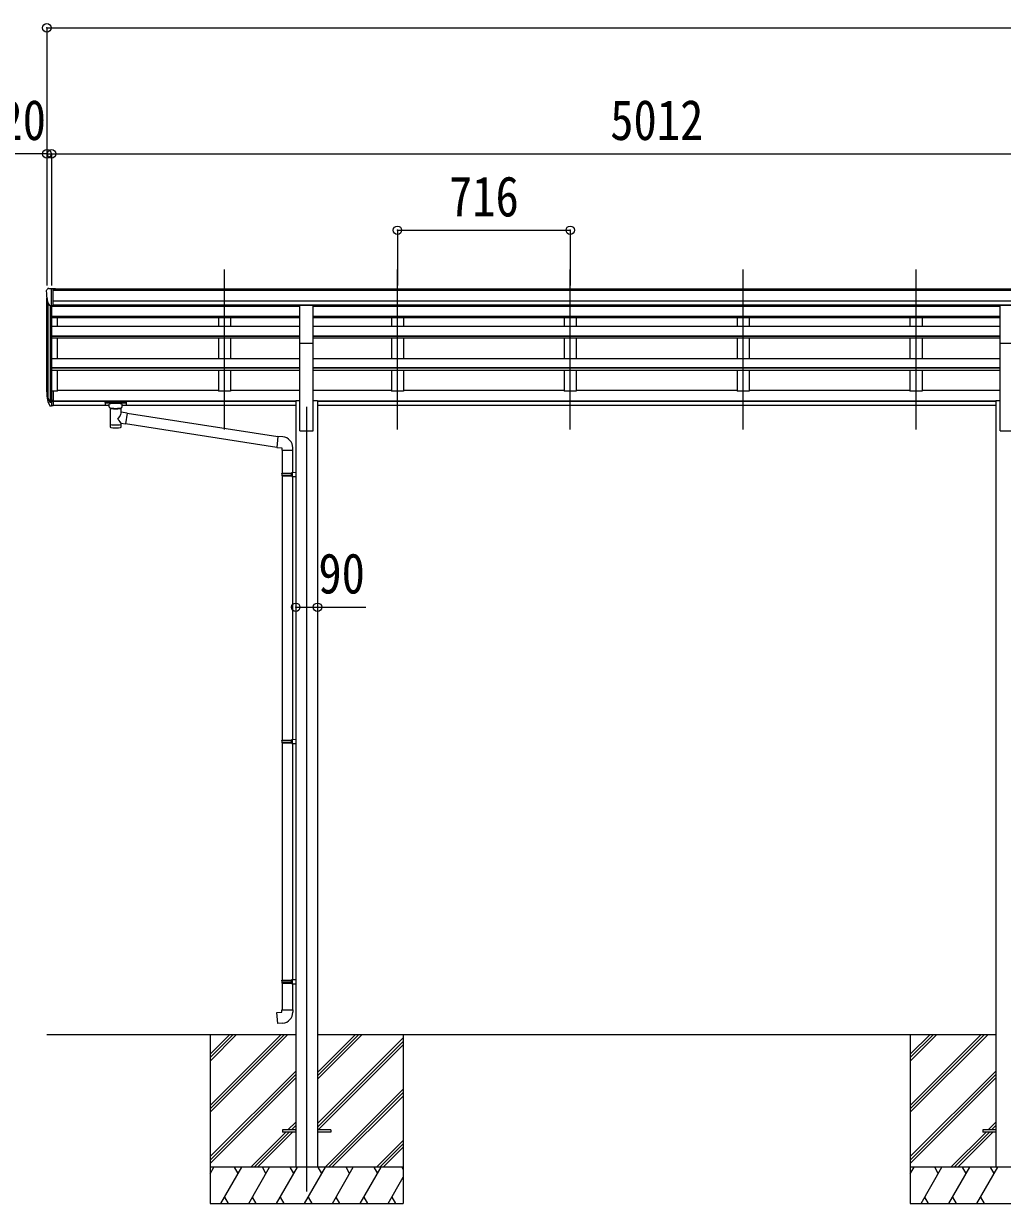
# Model space of a CAD drawing. Units: millimetres at full size. Extents: x -9783 to 9892, y -6828 to 6752.
# Drawn here: x -3146 to 908, y -3937 to 951 of the extents above; entities that cross this region are included whole.
import ezdxf
from ezdxf.enums import TextEntityAlignment as Align

# ---------------------------------------------------------------- set-up
doc = ezdxf.new("R2010")
doc.units = ezdxf.units.MM
doc.header["$LTSCALE"] = 35
doc.header["$PDMODE"] = 32
doc.header["$PDSIZE"] = 35
for name, color, linetype, lineweight in [('0-0_0', 7, 'Continuous', 9), ('0-1_本体', 4, 'Continuous', 9), ('0-2_部品', 7, 'Continuous', 9), ('0-8_PARTS2', 2, 'Continuous', 9), ('0-A_寸法', 6, 'Continuous', 9)]:
    doc.layers.add(name, color=color, linetype=linetype, lineweight=lineweight)
doc.styles.add('ＭＳ ゴシック', font='')
doc.styles.get('ＭＳ ゴシック').set_extended_font_data('MS Gothic')

msp = doc.modelspace()

# ---------------------------------------------------------------- linework, layer by layer
at = {"layer": '0-0_0'}
for p, q in [((-3050.14, -3236.59), (-2019.34, -3236.59)), ((-2374.14, -3236.59), (-2374.14, -3936.58)), ((-2374.14, -3530.76), (-2079.96, -3236.59)), ((-2374.14, -3544.9), (-2065.81, -3236.59)), ((-2374.14, -3559.05), (-2051.67, -3236.59)), ((-2374.14, -3346.92), (-2263.8, -3236.59)), ((-2374.14, -3332.77), (-2277.95, -3236.59)), ((-2374.14, -3318.63), (-2292.09, -3236.59)), ((-1928.94, -3236.59), (880.66, -3236.59)), ((-1928.94, -3422.22), (-1743.3, -3236.59)), ((-1928.94, -3408.07), (-1757.45, -3236.59)), ((-1928.94, -3393.93), (-1771.59, -3236.59)), ((-1928.94, -3606.06), (-1574.14, -3251.26)), ((-1928.94, -3620.2), (-1574.14, -3265.41)), ((-1574.14, -3236.59), (-1574.14, -3936.58)), ((525.86, -3236.59), (525.86, -3936.58)), ((525.86, -3530.76), (820.04, -3236.59)), ((525.86, -3544.9), (834.19, -3236.59)), ((525.86, -3559.05), (848.33, -3236.59)), ((525.86, -3346.92), (636.2, -3236.59)), ((525.86, -3332.77), (622.05, -3236.59)), ((525.86, -3318.63), (607.91, -3236.59)), ((-1926.68, -3632.09), (-1574.14, -3279.55)), ((-2374.14, -3742.89), (-2019.34, -3388.1)), ((-2374.14, -3757.04), (-2019.34, -3402.24)), ((-2374.14, -3771.18), (-2019.34, -3416.38)), ((525.86, -3742.89), (880.66, -3388.1)), ((525.86, -3757.04), (880.66, -3402.24)), ((525.86, -3771.18), (880.66, -3416.38)), ((-1897.33, -3786.58), (-1574.14, -3463.4)), ((-1883.19, -3786.58), (-1574.14, -3477.54)), ((-1869.04, -3786.58), (-1574.14, -3491.68)), ((-2051.19, -3632.09), (-2019.34, -3600.23)), ((-2037.05, -3632.09), (-2019.34, -3614.37)), ((848.81, -3632.09), (880.66, -3600.23)), ((862.95, -3632.09), (880.66, -3614.37)), ((-2205.69, -3786.58), (-2060.19, -3641.09)), ((-2191.55, -3786.58), (-2046.05, -3641.09)), ((-2177.41, -3786.58), (-2031.91, -3641.09)), ((-2022.91, -3632.09), (-2019.34, -3628.51)), ((694.31, -3786.58), (839.81, -3641.09)), ((708.45, -3786.58), (853.95, -3641.09)), ((722.59, -3786.58), (868.09, -3641.09)), ((877.09, -3632.09), (880.66, -3628.51)), ((-1685.19, -3786.58), (-1574.14, -3675.53)), ((-1671.05, -3786.58), (-1574.14, -3689.67)), ((-1656.91, -3786.58), (-1574.14, -3703.81)), ((-1574.14, -3786.58), (-2374.14, -3786.58)), ((-2374.14, -3814.09), (-2358.26, -3786.58)), ((-2329.39, -3936.58), (-2242.79, -3786.58)), ((-2257.79, -3812.57), (-2272.79, -3786.58)), ((-2213.92, -3936.58), (-2127.32, -3786.58)), ((-2142.32, -3812.57), (-2157.32, -3786.58)), ((-2098.45, -3936.58), (-2011.85, -3786.58)), ((-2026.85, -3812.57), (-2041.85, -3786.58)), ((-1982.98, -3936.58), (-1896.38, -3786.58)), ((-1911.38, -3812.57), (-1926.38, -3786.58)), ((-1867.51, -3936.58), (-1780.91, -3786.58)), ((-1795.91, -3812.57), (-1810.91, -3786.58)), ((-1752.04, -3936.58), (-1665.44, -3786.58)), ((-1695.44, -3786.58), (-1680.44, -3812.57)), ((-1579.97, -3786.58), (-1574.14, -3796.68)), ((1325.86, -3786.58), (525.86, -3786.58)), ((525.86, -3814.09), (541.74, -3786.58)), ((570.61, -3936.58), (657.21, -3786.58)), ((642.21, -3812.57), (627.21, -3786.58)), ((686.08, -3936.58), (772.68, -3786.58)), ((757.68, -3812.57), (742.68, -3786.58)), ((801.55, -3936.58), (888.15, -3786.58)), ((873.15, -3812.57), (858.15, -3786.58)), ((-1636.57, -3936.58), (-1574.14, -3828.45)), ((-2374.14, -3936.58), (-1574.14, -3936.58)), ((-2314.39, -3910.61), (-2299.39, -3936.58)), ((-2198.92, -3910.61), (-2183.92, -3936.58)), ((-2083.45, -3910.6), (-2068.45, -3936.58)), ((-1967.98, -3910.6), (-1952.98, -3936.58)), ((-1852.51, -3910.6), (-1837.51, -3936.58)), ((-1737.04, -3910.61), (-1722.04, -3936.58)), ((-1621.57, -3910.61), (-1606.57, -3936.58)), ((525.86, -3936.58), (1325.86, -3936.58)), ((585.61, -3910.61), (600.61, -3936.58)), ((701.08, -3910.61), (716.08, -3936.58)), ((816.55, -3910.6), (831.55, -3936.58))]:
    msp.add_line(p, q, dxfattribs=at)
at = {"layer": '0-1_本体'}
for p, q in [((-3050.14, -573.77), (-3050.14, -184.79)), ((-3023.64, -148.03), (1965.36, -148.03)), ((-3023.64, -153.38), (1965.36, -153.38)), ((-3045.85, -203.59), (-3045.85, -596.34)), ((-3036.14, -218.94), (-3036.14, -614.34)), ((-3030.14, -219.42), (-3030.14, -569.91)), ((-3030.14, -219.96), (-2001.64, -219.96)), ((-3023.64, -196.91), (1975.36, -196.91)), ((-3023.64, -214.58), (1975.36, -214.58)), ((-3023.64, -216.96), (-2001.64, -216.96)), ((-3005.14, -219.96), (-3005.14, -216.96)), ((-2339.14, -217.04), (-2339.14, -219.34)), ((-2289.14, -217.04), (-2289.14, -219.34)), ((-1946.64, -216.96), (898.36, -216.96)), ((-1946.64, -219.96), (898.36, -219.96)), ((-1623.14, -217.04), (-1623.14, -219.34)), ((-1573.14, -217.04), (-1573.14, -219.34)), ((-907.14, -217.04), (-907.14, -219.87)), ((-857.14, -217.04), (-857.14, -219.87)), ((-191.14, -216.96), (-191.14, -219.96)), ((-141.14, -216.96), (-141.14, -219.96)), ((524.86, -216.96), (524.86, -219.96)), ((574.86, -216.96), (574.86, -219.96)), ((-2001.64, -262.11), (-3030.14, -262.11)), ((-2001.64, -263.51), (-3030.14, -263.51)), ((-2001.64, -267.28), (-3030.14, -267.28)), ((-3005.14, -303.35), (-3005.14, -267.28)), ((-2339.14, -267.28), (-2339.14, -303.35)), ((-2289.14, -267.28), (-2289.14, -303.35)), ((898.36, -262.11), (-1946.64, -262.11)), ((898.36, -263.51), (-1946.64, -263.51)), ((898.36, -267.28), (-1946.64, -267.28)), ((-1623.14, -267.28), (-1623.14, -303.35)), ((-1573.14, -267.28), (-1573.14, -303.35)), ((-907.14, -267.28), (-907.14, -303.35)), ((-857.14, -267.28), (-857.14, -303.35)), ((-191.14, -267.28), (-191.14, -303.35)), ((-141.14, -267.28), (-141.14, -303.35)), ((524.86, -267.28), (524.86, -303.35)), ((574.86, -267.28), (574.86, -303.35)), ((-2001.64, -303.35), (-3030.14, -303.35)), ((898.36, -303.35), (-1946.64, -303.35)), ((-2001.64, -344.09), (-3030.14, -344.09)), ((-2001.64, -345.57), (-3030.14, -345.57)), ((-2001.64, -352.37), (-3030.14, -352.37)), ((-3005.14, -435.72), (-3005.14, -352.37)), ((-2339.14, -352.37), (-2339.14, -435.42)), ((-2289.14, -352.37), (-2289.14, -435.42)), ((-2001.64, -736.6), (-2001.64, -348.37)), ((898.36, -344.09), (-1946.64, -344.09)), ((898.36, -345.57), (-1946.64, -345.57)), ((-1946.64, -736.6), (-1946.64, -348.37)), ((898.36, -352.37), (-1946.64, -352.37)), ((-1623.14, -352.37), (-1623.14, -435.42)), ((-1573.14, -352.37), (-1573.14, -435.42)), ((-907.14, -352.37), (-907.14, -435.42)), ((-857.14, -352.37), (-857.14, -435.42)), ((-191.14, -352.37), (-191.14, -435.72)), ((-141.14, -352.37), (-141.14, -435.72)), ((524.86, -352.37), (524.86, -435.72)), ((574.86, -352.37), (574.86, -435.72)), ((898.36, -736.6), (898.36, -348.37)), ((-3030.14, -435.72), (-2001.64, -435.72)), ((-1946.64, -435.72), (898.36, -435.72)), ((-2001.64, -474.93), (-3030.14, -474.93)), ((-2001.64, -476.4), (-3030.14, -476.4)), ((-2001.64, -486.07), (-3030.14, -486.07)), ((-3005.14, -572.14), (-3005.14, -486.07)), ((-2339.14, -485.89), (-2339.14, -572.14)), ((-2289.14, -485.89), (-2289.14, -572.14)), ((898.36, -474.93), (-1946.64, -474.93)), ((898.36, -476.4), (-1946.64, -476.4)), ((898.36, -486.07), (-1946.64, -486.07)), ((-1623.14, -485.89), (-1623.14, -572.14)), ((-1573.14, -485.89), (-1573.14, -572.14)), ((-907.14, -485.89), (-907.14, -572.14)), ((-857.14, -485.89), (-857.14, -572.14)), ((-191.14, -485.89), (-191.14, -572.14)), ((-141.14, -485.89), (-141.14, -572.14)), ((524.86, -485.89), (524.86, -572.14)), ((574.86, -485.89), (574.86, -572.14)), ((-3005.14, -572.12), (-3023.64, -572.12)), ((-3005.14, -567.32), (-2339.14, -567.32)), ((-2289.14, -572.12), (-2339.14, -572.12)), ((-2289.14, -567.32), (-2001.64, -567.32)), ((-1946.64, -567.32), (-1623.14, -567.32)), ((-1573.14, -572.12), (-1623.14, -572.12)), ((-1573.14, -567.32), (-907.14, -567.32)), ((-857.14, -572.12), (-907.14, -572.12)), ((-857.14, -567.32), (-191.14, -567.32)), ((-141.14, -572.12), (-191.14, -572.12)), ((-141.14, -567.32), (524.86, -567.32)), ((574.86, -572.12), (524.86, -572.12)), ((574.86, -567.32), (898.36, -567.32)), ((-3023.64, -611.62), (-2019.34, -611.62)), ((-3023.64, -613), (-2019.34, -613)), ((-3023.64, -630.18), (-2792.14, -630.18)), ((-2738.14, -630.18), (-2019.34, -630.18)), ((-2019.34, -610.22), (-2001.64, -610.22)), ((-2019.34, -610.22), (-2019.34, -3786.58)), ((-1946.64, -610.22), (-1928.94, -610.22)), ((-1928.94, -610.22), (-1928.94, -3786.6)), ((-1928.94, -611.62), (880.66, -611.62)), ((-1928.94, -613), (880.66, -613)), ((-1928.94, -630.18), (880.66, -630.18)), ((880.66, -610.22), (898.36, -610.22)), ((880.66, -610.22), (880.66, -3786.6)), ((-2001.64, -736.6), (-1946.64, -736.6)), ((898.36, -736.6), (953.36, -736.6))]:
    msp.add_line(p, q, dxfattribs=at)
at = {"layer": '0-2_部品'}
for p, q in [((-3045.23, -146.55), (-3049.29, -152.36)), ((-3042.14, -145.98), (-3044.47, -146.12)), ((-3042.14, -145.98), (-3023.64, -145.98)), ((-3030.14, -218.97), (-3030.14, -145.98)), ((-3023.64, -145.98), (-3013.64, -146.07)), ((-3023.64, -217.97), (-3023.64, -145.98)), ((-3013.64, -147.58), (-3013.64, -146.07)), ((-3052.14, -155.35), (-3052.14, -155.98)), ((-3037.76, -217.15), (-3047.04, -201.09)), ((-3030.14, -218.97), (-3035.34, -218.65)), ((-3023.64, -217.97), (-3030.14, -217.97)), ((-2001.64, -215.85), (-1946.64, -215.85)), ((-2001.64, -372.8), (-2001.64, -215.85)), ((-1946.64, -372.8), (-1946.64, -215.85)), ((898.36, -215.85), (953.36, -215.85)), ((898.36, -372.8), (898.36, -215.85)), ((-2001.64, -372.8), (-1946.64, -372.8)), ((898.36, -372.8), (953.36, -372.8)), ((-3030.14, -571.29), (-3030.14, -633.17)), ((-3023.64, -571.29), (-3030.14, -571.29)), ((-3023.64, -571.29), (-3023.64, -632.35)), ((-3047.74, -597.33), (-3037.58, -616.5)), ((-3036.57, -615.25), (-3046.32, -596.84)), ((-3045.16, -614.18), (-3037.58, -631.67)), ((-3030.14, -616), (-3035.27, -616)), ((-3030.14, -618), (-3034.98, -618)), ((-3030.14, -633.17), (-3034.98, -633.17)), ((-3023.64, -609.6), (-3030.14, -609.6)), ((-3023.64, -615), (-3030.14, -615)), ((-3023.64, -632.35), (-3030.14, -632.35)), ((-2808.64, -618.06), (-2808.64, -628.82)), ((-2808.64, -618.26), (-2808.64, -619.8)), ((-2806.64, -617.4), (-2723.64, -617.4)), ((-2806.64, -619.58), (-2723.64, -619.58)), ((-2806.64, -629.49), (-2792.14, -629.49)), ((-2792.14, -636.3), (-2792.14, -626.02)), ((-2738.14, -636.3), (-2738.14, -626.02)), ((-2738.14, -629.49), (-2723.64, -629.49)), ((-2721.64, -618.06), (-2721.64, -628.82)), ((-2788.04, -640.8), (-2788.05, -721.09)), ((-2742.24, -658.37), (-2742.24, -640.78)), ((-2717.01, -662.28), (-2742.24, -658.36)), ((-2717.01, -662.28), (-2724.04, -707.54)), ((-2717.01, -662.28), (-2093.05, -759.07)), ((-2742.22, -721.09), (-2742.24, -704.46)), ((-2742.24, -704.71), (-2724.04, -707.54)), ((-2097.06, -804.9), (-2724.04, -707.54)), ((-2072.21, -760.9), (-2093.05, -759.07)), ((-2077.14, -816.64), (-2031.14, -816.64)), ((-2075.14, -816.64), (-2075.14, -910.64)), ((-2033.14, -816.64), (-2033.14, -908.08)), ((-2031.14, -816.64), (-2031.14, -805.73)), ((-2077.14, -912.64), (-2076.14, -910.64)), ((-2077.14, -912.64), (-2033.14, -912.64)), ((-2077.14, -912.64), (-2077.14, -920.64)), ((-2077.14, -920.64), (-2033.14, -920.64)), ((-2077.14, -920.64), (-2076.14, -922.64)), ((-2076.14, -910.64), (-2033.14, -910.64)), ((-2076.14, -922.64), (-2033.14, -922.64)), ((-2075.14, -922.64), (-2075.14, -2016.83)), ((-2037.61, -912.64), (-2038.04, -910.64)), ((-2035.14, -908.14), (-2019.14, -907.67)), ((-2035.14, -910.14), (-2035.14, -908.14)), ((-2035.14, -910.14), (-2033.14, -910.14)), ((-2035.14, -925.14), (-2035.14, -923.14)), ((-2035.14, -925.14), (-2019.14, -925.61)), ((-2033.14, -925.2), (-2033.14, -2014.27)), ((-2019.14, -907.67), (-2019.14, -925.61)), ((-2077.14, -2018.83), (-2076.14, -2016.83)), ((-2077.14, -2018.83), (-2033.14, -2018.83)), ((-2077.14, -2018.83), (-2077.14, -2026.83)), ((-2077.14, -2026.83), (-2033.14, -2026.83)), ((-2077.14, -2026.83), (-2076.14, -2028.83)), ((-2076.14, -2016.83), (-2033.14, -2016.83)), ((-2076.14, -2028.83), (-2033.14, -2028.83)), ((-2075.14, -2028.83), (-2075.14, -3011.99)), ((-2037.61, -2018.83), (-2038.04, -2016.83)), ((-2035.14, -2014.33), (-2019.14, -2013.86)), ((-2035.14, -2016.33), (-2035.14, -2014.33)), ((-2035.14, -2016.33), (-2033.14, -2016.33)), ((-2035.14, -2031.33), (-2035.14, -2029.33)), ((-2035.14, -2031.33), (-2019.14, -2031.8)), ((-2033.14, -2031.39), (-2033.14, -3009.43)), ((-2019.14, -2013.86), (-2019.14, -2031.8)), ((-2077.14, -3013.99), (-2076.14, -3011.99)), ((-2077.14, -3013.99), (-2033.14, -3013.99)), ((-2077.14, -3013.99), (-2077.14, -3021.99)), ((-2077.14, -3021.99), (-2033.14, -3021.99)), ((-2077.14, -3021.99), (-2076.14, -3023.99)), ((-2076.14, -3011.99), (-2033.14, -3011.99)), ((-2076.14, -3023.99), (-2033.14, -3023.99)), ((-2075.14, -3023.99), (-2075.14, -3133.99)), ((-2037.61, -3013.99), (-2038.04, -3011.99)), ((-2035.14, -3009.49), (-2019.14, -3009.02)), ((-2035.14, -3011.49), (-2035.14, -3009.49)), ((-2035.14, -3011.49), (-2033.14, -3011.49)), ((-2035.14, -3026.49), (-2035.14, -3024.49)), ((-2035.14, -3026.49), (-2019.14, -3026.96)), ((-2033.14, -3026.55), (-2033.14, -3133.99)), ((-2019.14, -3009.02), (-2019.14, -3026.96)), ((-2077.14, -3133.99), (-2031.14, -3133.99)), ((-2077.14, -3143.99), (-2077.14, -3133.99)), ((-2031.14, -3133.99), (-2031.14, -3144.91))]:
    msp.add_line(p, q, dxfattribs=at)
at = {"layer": '0-2_部品', "color": 4}
for p, q in [((-2073.94, -3632.09), (-2073.94, -3641.09)), ((-2019.14, -3632.09), (-2073.94, -3632.09)), ((-2019.14, -3641.09), (-2073.94, -3641.09)), ((-1874.34, -3632.09), (-1929.14, -3632.09)), ((826.06, -3632.09), (826.06, -3641.09)), ((880.86, -3632.09), (826.06, -3632.09)), ((880.86, -3641.09), (826.06, -3641.09))]:
    msp.add_line(p, q, dxfattribs=at)
at = {"layer": '0-2_部品'}
for points in [[(-2808.64, -618.06), (-2808.6, -617.87), (-2808.51, -617.73), (-2808.42, -617.64), (-2808.32, -617.58), (-2808.19, -617.53), (-2807.9, -617.47), (-2807.41, -617.42), (-2806.87, -617.4), (-2806.64, -617.4)], [(-2808.64, -628.82), (-2808.6, -629.02), (-2808.51, -629.16), (-2808.42, -629.25), (-2808.32, -629.31), (-2808.19, -629.36), (-2807.9, -629.42), (-2807.41, -629.47), (-2806.87, -629.49), (-2806.64, -629.49)], [(-2723.64, -617.4), (-2723.28, -617.4), (-2722.75, -617.43), (-2722.3, -617.48), (-2722, -617.56), (-2721.83, -617.66), (-2721.71, -617.8), (-2721.64, -617.97), (-2721.64, -618.06)], [(-2723.64, -629.49), (-2723.28, -629.48), (-2722.75, -629.46), (-2722.3, -629.41), (-2722, -629.33), (-2721.83, -629.23), (-2721.71, -629.09), (-2721.64, -628.91), (-2721.64, -628.82)], [(-2792.1, -636.24), (-2792.12, -636.59), (-2791.87, -637.55), (-2791.35, -638.44), (-2790.55, -639.27), (-2789.44, -640.07), (-2788.04, -640.8)], [(-2742.24, -640.78), (-2742, -640.69), (-2740.65, -639.96), (-2739.54, -639.11), (-2738.78, -638.24), (-2738.32, -637.34), (-2738.15, -636.46)], [(-2093.05, -759.07), (-2097.06, -804.9), (-2077.14, -806.64), (-2077.14, -816.64)], [(-2037.61, -912.64), (-2037.61, -920.64), (-2038.04, -922.64)], [(-2035.14, -923.14), (-2033.14, -923.14), (-2033.14, -910.14)], [(-2037.61, -2018.83), (-2037.61, -2026.83), (-2038.04, -2028.83)], [(-2035.14, -2029.33), (-2033.14, -2029.33), (-2033.14, -2016.33)], [(-2037.61, -3013.99), (-2037.61, -3021.99), (-2038.04, -3023.99)], [(-2035.14, -3024.49), (-2033.14, -3024.49), (-2033.14, -3011.49)], [(-2072.21, -3189.73), (-2093.05, -3191.56), (-2097.06, -3145.73), (-2077.14, -3143.99)]]:
    msp.add_lwpolyline(points, dxfattribs=at)
at = {"layer": '0-2_部品', "color": 4}
msp.add_lwpolyline([(-1874.34, -3632.09), (-1874.34, -3641.09), (-1929.14, -3641.09)], dxfattribs=at)
at = {"layer": '0-2_部品'}
for centre, radius, start, end in [((-3044.41, -147.12), 1, 93.5, 145), ((-3049.14, -155.35), 3, 93, 180), ((-2850.14, -155.98), 202, 180, 192.90261), ((-3035.16, -215.65), 3, 210, 266.5), ((-2961.48, -575.16), 89.07, 174.49576, 194.41188), ((-2962.19, -570.88), 88.05, 177.22392, 197.21071), ((-2916.92, -578.11), 133.22, 183.27987, 195.71302), ((-3034.98, -615), 3, 210, 270), ((-3034.98, -630.17), 3, 210, 270), ((-3035.27, -614.5), 1.5, 210, 270), ((-2076.14, -805.73), 45, 0, 85), ((-2076.14, -3144.91), 45, 275, 0)]:
    msp.add_arc(centre, radius, start, end, dxfattribs=at)
for centre, major_axis, ratio, start_param, end_param in [((-2806.64, -619.8), (2, 0), 0.109601, 1.5707963, 3.1415927), ((-2765.14, -626.02), (27, 0), 0.122176, 6.2831853, 9.424778), ((-2723.64, -619.8), (2, 0), 0.109601, 0, 1.5707963), ((-2765.12, -641.25), (-22.91, 0.42), 0.072511, 0.0008029, 1.5715993), ((-2765.12, -642.87), (-22.91, 0.42), 0.072511, 0.0008029, 1.5715993), ((-2765.15, -641.25), (22.92, 0.42), 0.07247, 4.71158, 6.2823764), ((-2765.15, -642.87), (22.92, 0.42), 0.07247, 4.71158, 6.2823764), ((-2765.14, -684.91), (-22.81, -26.62), 0.234429, 1.6855472, 3.1268519), ((-2754.14, -636.3), (16, 0), 0.361356, 6.2636979, 6.2831853), ((-2765.14, -721.09), (22.92, 0), 0.101955, 3.1415499, 6.2833984), ((-2765.14, -708.65), (22.91, 0), 0.122865, 3.1415927, 6.2831853), ((-2762.58, -682.26), (20.32, -22.25), 0.045535, 0.0389954, 1.3075346)]:
    msp.add_ellipse(centre, major_axis=major_axis, ratio=ratio, start_param=start_param, end_param=end_param, dxfattribs=at)
at = {"layer": '0-8_PARTS2'}
for p, q in [((-2314.14, -730.38), (-2314.14, -67.85)), ((-1598.14, -730.38), (-1598.14, -67.85)), ((-882.14, -730.38), (-882.14, -67.85)), ((-166.14, -730.38), (-166.14, -67.85)), ((549.86, -730.38), (549.86, -67.85)), ((-1974.14, -636.59), (-1974.14, -3886.58))]:
    msp.add_line(p, q, dxfattribs=at)
at = {"layer": '0-A_寸法'}
for p, q in [((-3050.14, 933.71), (-3050.14, -133.85)), ((-3050.14, 933.71), (7013.86, 933.71)), ((-3050.14, 411.77), (-3250.14, 411.77)), ((-3050.14, 411.77), (-3050.14, -133.85)), ((-3050.14, 411.77), (-3030.14, 411.77)), ((-3030.14, 411.77), (-3030.14, -133.85)), ((-3030.14, 411.77), (1981.86, 411.77)), ((-3030.14, 411.77), (-3030.14, -133.85)), ((-1598.14, 95.16), (-1598.14, -133.85)), ((-1598.14, 95.16), (-882.14, 95.16)), ((-882.14, 95.16), (-882.14, -133.85)), ((-2019.14, -1466.77), (-1929.14, -1466.77)), ((-1929.14, -1466.77), (-1729.14, -1466.77))]:
    msp.add_line(p, q, dxfattribs=at)
for p in [(-3050.14, 933.71), (-3050.14, 411.77), (-3030.14, 411.77), (-1598.14, 95.16), (-882.14, 95.16), (-2019.14, -1466.77), (-1929.14, -1466.77)]:
    msp.add_point(p, dxfattribs=at)

# ---------------------------------------------------------------- texts
at = {"layer": '0-A_寸法', "color": 7, "style": 'ＭＳ ゴシック', "width": 0.85}
for s, p in [('20', (-3246.39, 418.77)), ('5012', (-716.64, 418.77)), ('716', (-1384.51, 102.16)), ('90', (-1925.39, -1459.77))]:
    msp.add_text(s, height=166.8, dxfattribs=at).set_placement(p, align=Align.BOTTOM_LEFT)

doc.saveas('drawing.dxf')
